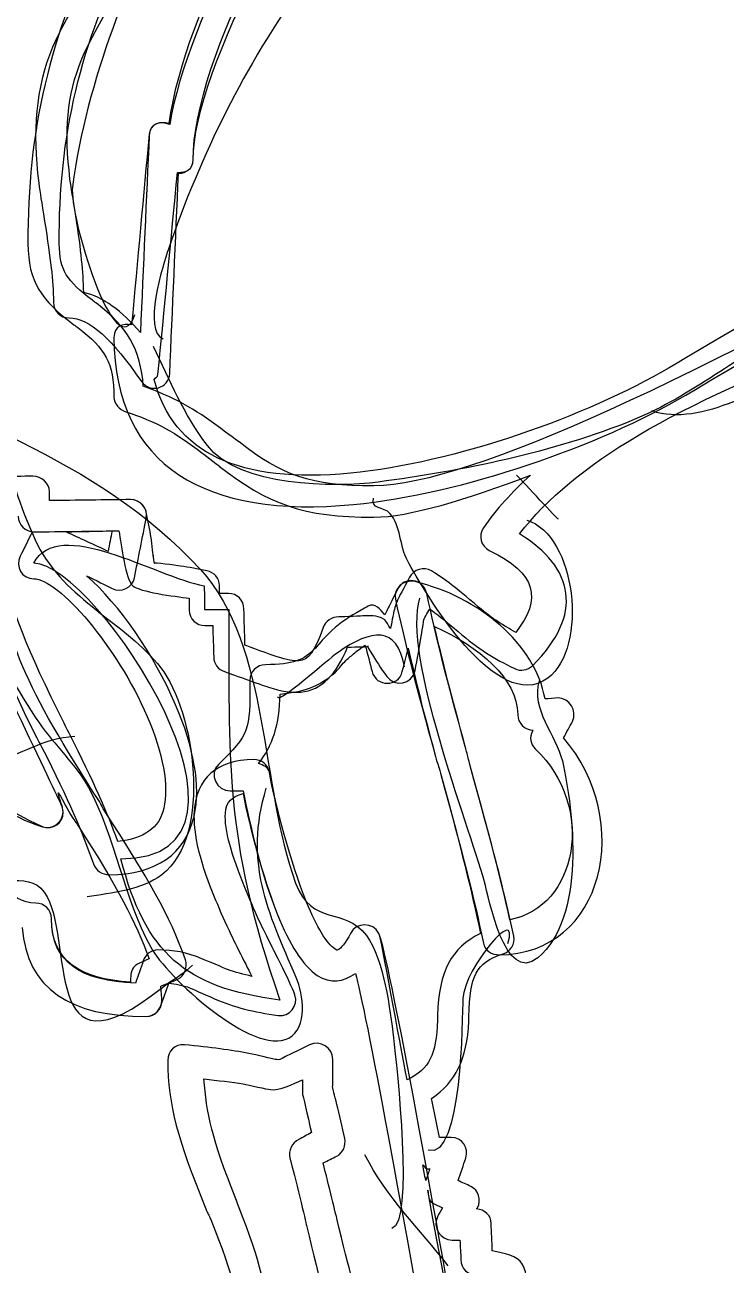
# Model space of a CAD drawing. Extents: x 25 to 279, y 7 to 272.
# Drawn here: x 93.78 to 99.72, y 72.85 to 83.35 of the extents above; entities that cross this region are included whole.
import ezdxf

# ---------------------------------------------------------------- set-up
doc = ezdxf.new("R2010")
doc.units = 0
doc.layers.get('0').update_dxf_attribs({"linetype": 'CONTINUOUS'})

msp = doc.modelspace()

# ---------------------------------------------------------------- linework, layer by layer
at = {"color": 7}
for points in [[(94.522396, 79.069142)], [(97.06901, 78.647396)], [(97.085679, 78.639194)], [(97.250779, 78.258723)], [(96.663933, 78.101825)], [(95.942679, 75.097746)], [(95.134113, 74.719921)], [(95.299742, 74.430467)], [(97.151825, 73.702863)], [(97.1931, 73.488021)]]:
    msp.add_lwpolyline(points, close=True, dxfattribs=at)
for points in [[(94.266015, 83.062762), (94.693052, 84.122154), (99.815385, 91.336283), (100.268881, 91.339194)], [(96.977994, 87.6681), (95.561679, 85.67129), (94.18611, 83.5787), (94.0181, 83.161717)], [(96.548046, 87.122265), (94.568433, 84.766944), (93.79929, 83.399842), (93.811196, 81.499869)], [(94.075779, 81.499869), (94.064402, 83.316498), (94.8055, 84.63915), (96.746483, 86.948698)], [(109.074479, 86.320313), (104.70171, 83.235535), (98.35859, 79.459667), (96.738281, 79.449348)], [(96.60599, 85.129687), (95.922306, 84.984431), (95.143108, 83.482127), (95.001821, 82.516927)], [(96.60599, 85.129687), (95.978398, 84.971996), (95.163481, 83.421273), (95.010288, 82.508725)], [(95.208725, 82.211069), (95.203433, 83.031542), (96.130269, 84.894473), (96.705208, 84.898177)], [(95.208725, 82.211069), (95.203963, 82.9437), (96.203558, 84.895002), (96.705208, 84.898177)], [(95.08199, 84.589673), (94.675325, 83.775021), (94.309406, 82.891048), (94.187698, 81.981146)], [(96.141381, 83.69935), (95.64661, 83.009052), (95.274606, 82.257106), (94.999704, 81.454625)], [(94.0181, 83.161717), (93.873638, 82.803471), (93.847708, 82.458983), (93.902213, 82.012631)], [(94.166796, 82.045704), (94.117319, 82.451575), (94.140867, 82.752142), (94.266015, 83.062762)], [(103.361067, 82.855858), (103.013669, 82.653452), (99.874652, 80.82915), (99.235154, 80.449737)], [(99.375912, 80.218492), (100.014617, 80.59711), (103.14596, 82.430144), (103.493358, 82.63255)], [(95.010288, 82.508725), (94.935146, 82.539152), (94.845981, 82.522748), (94.836721, 82.42591)], [(95.001821, 82.516927), (94.926679, 82.538358), (94.840954, 82.512694), (94.836721, 82.417708)], [(94.836721, 82.42591), (94.788302, 81.922938), (94.739354, 81.348792), (94.68776, 80.813804)], [(94.836721, 82.417708), (94.813173, 81.896479), (94.786979, 81.297992), (94.762108, 80.747658)], [(95.076433, 82.103383), (95.145225, 82.101267), (95.209254, 82.125873), (95.208725, 82.211069)], [(95.084635, 82.095181), (95.149723, 82.098621), (95.209254, 82.130371), (95.208725, 82.211069)], [(94.911069, 80.392058), (94.962398, 80.926252), (95.022458, 81.542202), (95.076433, 82.103383)], [(95.010288, 80.40026), (95.0341, 80.929162), (95.0595, 81.538498), (95.084635, 82.095181)], [(93.902213, 82.012631), (93.913325, 81.922673), (93.925496, 81.862083), (93.951954, 81.690104)], [(94.216538, 81.731379), (94.190608, 81.900448), (94.177379, 81.95945), (94.166796, 82.045704)], [(94.187698, 81.981146), (94.156742, 81.748312), (94.551235, 80.417723), (94.7166, 80.900588)], [(93.951954, 81.690104), (94.003019, 81.358052), (94.024979, 81.20089), (94.026302, 81.003775)], [(94.282683, 81.08659), (94.277656, 81.269681), (94.263369, 81.42605), (94.216538, 81.731379)], [(93.811196, 81.499869), (93.813312, 81.174167), (93.924173, 81.02309), (94.199869, 80.813804)], [(94.357031, 81.020444), (94.140073, 81.185015), (94.077367, 81.273385), (94.075779, 81.499869)], [(94.999704, 81.454625), (94.95446, 81.322598), (94.777454, 80.755596), (94.956048, 80.694477)], [(94.762108, 80.747658), (94.603887, 80.931808), (94.44699, 81.048754), (94.282683, 81.08659)], [(94.026302, 81.003775), (94.026831, 80.93075), (94.085569, 80.871219), (94.158594, 80.871483)], [(94.390104, 80.995573), (94.374758, 81.007215), (94.372113, 81.009067), (94.357031, 81.020444)], [(94.786979, 80.29284), (94.763431, 80.606106), (94.654158, 80.794754), (94.390104, 80.995573)], [(94.158594, 80.871483), (94.333483, 80.872542), (94.524248, 80.689185), (94.770575, 80.334115)], [(94.199869, 80.813804), (94.215215, 80.802163), (94.218125, 80.80031), (94.232942, 80.788933)], [(94.232942, 80.788933), (94.466304, 80.611398), (94.537212, 80.48969), (94.5388, 80.201823)], [(94.68776, 80.813804), (94.613412, 80.827298), (94.538271, 80.801633), (94.5388, 80.706119)], [(100.291371, 80.78814), (99.823323, 80.559275), (99.426713, 80.210554), (98.939615, 80.011058)], [(92.025258, 80.637592), (93.171698, 80.030902), (94.385871, 79.707846), (95.270108, 78.741323)], [(94.5388, 80.706119), (94.545944, 79.611538), (95.321173, 79.172329), (96.564715, 79.29245)], [(95.328846, 79.79119), (95.123794, 80.059477), (95.014256, 80.339671), (94.872175, 80.630183)], [(97.970181, 79.044271), (98.429233, 79.639054), (99.302094, 80.142556), (100.690363, 80.664844)], [(99.235154, 80.449737), (98.544327, 80.039898), (97.416673, 79.641435), (96.539844, 79.557033)], [(100.427896, 80.462437), (100.060919, 80.312154), (99.511379, 79.939092), (99.088575, 80.084083)], [(94.770575, 80.334115), (94.842542, 80.230133), (95.004467, 80.27379), (95.010288, 80.40026)], [(94.877996, 80.350783), (94.88805, 80.367187), (94.908687, 80.369304), (94.911069, 80.392058)], [(96.539844, 79.557033), (95.60216, 79.466281), (95.04045, 79.726367), (94.877996, 80.350783)], [(95.440235, 79.93724), (95.225923, 80.101281), (95.028808, 80.206585), (94.786979, 80.29284)], [(96.564715, 79.29245), (97.48229, 79.380821), (98.653071, 79.789602), (99.375912, 80.218492)], [(94.5388, 80.201823), (94.539329, 80.144408), (94.583515, 80.095196), (94.638283, 80.077733)], [(94.638283, 80.077733), (94.890431, 79.997565), (95.066644, 79.896229), (95.283073, 79.7306)], [(98.939615, 80.011058), (98.24376, 79.726367), (97.495519, 79.578994), (96.773471, 79.482156)], [(95.597133, 79.821617), (95.611156, 79.810504), (95.477013, 79.908929), (95.440235, 79.93724)], [(93.610906, 79.789073), (93.654563, 79.540894), (93.772567, 79.196406), (93.893217, 78.951931)], [(96.773471, 79.482156), (96.404377, 79.432679), (95.594752, 79.443263), (95.328846, 79.79119)], [(96.738281, 79.449348), (96.203029, 79.445908), (95.955644, 79.541423), (95.597133, 79.821617)], [(95.283073, 79.7306), (95.318527, 79.703612), (95.444469, 79.604923), (95.432033, 79.614712)], [(95.432033, 79.614712), (95.834465, 79.300387), (96.138471, 79.18106), (96.738281, 79.184765)], [(93.852735, 79.532162), (93.765952, 79.531633), (93.674142, 79.52449), (93.57995, 79.523696)], [(93.852735, 79.532162), (93.765952, 79.531633), (93.674142, 79.52449), (93.57995, 79.523696)], [(93.993229, 79.399871), (93.9927, 79.472896), (93.92576, 79.532427), (93.852735, 79.532162)], [(93.993229, 79.399871), (93.9927, 79.472896), (93.92576, 79.532427), (93.852735, 79.532162)], [(96.738281, 79.184765), (97.036467, 79.186617), (97.514569, 79.331608), (98.061198, 79.540365)], [(98.061198, 79.540365), (97.904829, 79.396167), (97.771215, 79.252233), (97.664323, 79.094012)], [(98.298794, 79.168625), (98.287946, 79.166773), (98.010663, 79.477658), (97.944252, 79.5401)], [(93.993229, 79.325258), (93.992965, 79.350129), (93.993494, 79.377117), (93.993229, 79.399871)], [(93.993229, 79.325258), (93.992965, 79.350129), (93.993494, 79.377117), (93.993229, 79.399871)], [(94.679558, 79.333725), (94.463658, 79.332402), (94.220506, 79.326846), (93.993229, 79.325258)], [(94.679558, 79.333725), (94.463658, 79.332402), (94.220506, 79.326846), (93.993229, 79.325258)], [(94.81185, 79.176562), (94.82799, 79.258583), (94.763167, 79.334254), (94.679558, 79.333725)], [(94.81185, 79.226304), (94.798885, 79.287687), (94.742265, 79.33399), (94.679558, 79.333725)], [(96.873483, 79.216515), (96.820831, 79.274194), (96.706267, 79.250381), (96.734842, 79.346425)], [(91.479687, 79.25091), (92.358633, 77.725323), (92.907644, 77.056721), (93.918881, 76.572004)], [(92.831444, 79.179473), (93.27171, 78.650042), (93.528092, 77.989906), (93.908827, 77.441425)], [(93.728646, 79.192967), (93.729175, 79.119942), (93.787913, 79.06041), (93.860938, 79.060675)], [(93.728646, 79.192967), (93.729175, 79.119942), (93.787913, 79.06041), (93.860938, 79.060675)], [(93.860938, 78.794769), (94.06599, 79.200904), (94.887521, 78.681527), (95.302917, 78.603475)], [(94.712631, 78.672267), (94.743852, 78.829165), (94.780629, 79.019665), (94.81185, 79.176562)], [(94.853125, 79.011198), (94.842013, 79.082106), (94.828254, 79.148781), (94.81185, 79.226304)], [(97.020592, 78.818317), (96.957356, 78.934998), (96.963706, 79.117825), (96.873483, 79.216515)], [(98.030242, 79.160158), (98.448283, 79.03554), (98.552794, 78.078277), (98.208042, 77.82269)], [(93.844533, 79.052473), (93.812519, 78.989767), (93.7768, 78.917006), (93.74505, 78.854035)], [(93.860938, 79.060675), (93.856969, 79.055119), (93.847708, 79.058823), (93.844533, 79.052473)], [(93.860938, 79.060675), (94.087156, 79.062263), (94.344596, 79.067554), (94.58034, 79.069142)], [(94.133723, 79.060675), (94.266808, 79.061733), (94.39275, 79.068348), (94.522396, 79.069142)], [(94.489323, 78.895575), (94.368673, 78.953254), (94.249081, 79.005642), (94.133723, 79.060675)], [(94.522396, 79.069142), (94.510754, 79.010404), (94.500965, 78.954312), (94.489323, 78.895575)], [(94.58034, 79.069142), (94.600977, 78.940554), (94.638813, 78.661154), (94.695963, 78.606121)], [(97.664323, 79.094012), (97.619079, 79.026808), (97.64104, 78.938702), (97.7138, 78.903777)], [(93.893217, 78.951931), (94.123933, 78.485471), (94.638283, 78.291796), (94.934617, 77.91106)], [(94.869529, 78.862237), (94.874821, 78.827577), (94.860004, 78.968335), (94.853125, 79.011198)], [(98.077867, 77.927994), (98.518398, 78.362704), (98.43135, 78.756669), (97.970181, 79.044271)], [(93.74505, 78.854035), (93.7006, 78.765665), (93.761983, 78.663271), (93.860938, 78.6638)], [(94.877996, 78.796092), (94.884346, 78.790271), (94.877996, 78.804558), (94.869529, 78.862237)], [(97.7138, 78.903777), (98.115967, 78.710896), (98.161475, 78.490762), (97.937108, 78.209246)], [(94.117319, 77.440367), (93.801671, 78.068752), (93.66885, 78.400804), (93.57995, 78.820963)], [(94.414975, 76.778908), (93.797438, 77.736965), (93.583654, 78.19046), (93.57995, 78.796092)], [(94.597273, 76.292604), (96.031315, 76.3016), (94.38296, 78.798208), (93.860938, 78.794769)], [(95.101304, 78.771485), (95.057119, 78.777306), (94.87244, 78.801648), (94.877996, 78.796092)], [(95.324348, 78.729946), (95.244973, 78.745027), (95.1738, 78.761431), (95.101304, 78.771485)], [(95.270108, 78.741323), (95.861981, 78.094681), (95.774669, 76.899823), (96.074971, 76.087817)], [(98.208042, 77.82269), (97.777829, 77.503602), (97.166113, 78.549235), (97.020592, 78.818317)], [(97.226173, 78.729946), (97.160027, 78.772279), (97.071392, 78.742117), (97.035938, 78.672267)], [(94.092448, 76.754037), (94.063344, 76.810129), (93.4339, 78.151831), (93.174608, 78.639194)], [(93.364844, 78.6638), (93.460358, 78.2574), (93.58286, 77.919262), (93.885808, 77.316277)], [(93.860938, 78.6638), (94.069429, 78.665387), (94.565258, 78.090448), (94.820052, 77.498046)], [(95.059765, 77.597265), (94.872704, 78.032504), (94.58616, 78.441815), (94.307554, 78.688671)], [(94.307554, 78.688671), (94.386135, 78.6511), (94.468421, 78.607179), (94.522396, 78.58125)], [(94.522396, 78.58125), (94.600183, 78.543944), (94.695698, 78.5876), (94.712631, 78.672267)], [(95.432033, 78.606121), (95.431504, 78.669356), (95.386525, 78.718304), (95.324348, 78.729946)], [(97.085679, 78.639194), (96.991223, 78.661419), (96.899942, 78.585219), (96.92005, 78.490233)], [(97.06901, 78.647396), (97.017417, 78.65401), (96.964765, 78.62861), (96.936719, 78.573048)], [(97.035938, 78.672267), (97.016358, 78.633637), (96.955769, 78.520396), (96.944921, 78.4987)], [(97.184633, 78.539975), (97.171933, 78.601094), (97.120604, 78.640781), (97.06901, 78.647396)], [(98.185288, 77.647006), (98.101679, 78.11426), (97.620931, 78.512458), (97.085679, 78.639194)], [(97.623048, 78.424087), (97.409, 78.605856), (97.358994, 78.645015), (97.226173, 78.729946)], [(94.695963, 78.606121), (94.753377, 78.550823), (95.049181, 78.516163), (95.175652, 78.4987)], [(95.302917, 78.603475), (95.303446, 78.503198), (95.303446, 78.503198), (95.30424, 78.402921)], [(95.432033, 78.539975), (95.431769, 78.562729), (95.432033, 78.585219), (95.432033, 78.606121)], [(95.506381, 78.539975), (95.483098, 78.53971), (95.457169, 78.539975), (95.432033, 78.539975)], [(95.638673, 78.407683), (95.638144, 78.480708), (95.579406, 78.54024), (95.506381, 78.539975)], [(96.936719, 78.573048), (96.912642, 78.525158), (96.860519, 78.420383), (96.853904, 78.407683)], [(97.515363, 77.22526), (97.352115, 77.817927), (97.264538, 78.163737), (97.184633, 78.539975)], [(95.175652, 78.4987), (95.175917, 78.465627), (95.175387, 78.429379), (95.175652, 78.399217)], [(96.688804, 78.432554), (96.66949, 78.422765), (96.648852, 78.409271), (96.63086, 78.399217)], [(96.829298, 78.357942), (96.792256, 78.40636), (96.747277, 78.461394), (96.688804, 78.432554)], [(96.944921, 78.4987), (96.922167, 78.451869), (96.912906, 78.414562), (96.903646, 78.37461)], [(96.92005, 78.490233), (97.001277, 78.107381), (97.09441, 77.756544), (97.259246, 77.159115)], [(97.673054, 76.099458), (97.529121, 76.604548), (96.982227, 78.019275), (97.125102, 78.499494)], [(97.937108, 78.209246), (97.834979, 78.267454), (97.746344, 78.319312), (97.623048, 78.424087)], [(95.175652, 78.399217), (95.176181, 78.326192), (95.234919, 78.26666), (95.307944, 78.266925)], [(95.30424, 78.402921), (95.407162, 78.40345), (95.407162, 78.40345), (95.510085, 78.404244)], [(95.510085, 78.404244), (95.518023, 77.162554), (95.45664, 76.489454), (95.942679, 75.097746)], [(95.646875, 78.101825), (95.646346, 78.203425), (95.639202, 78.312962), (95.638673, 78.407683)], [(96.440625, 78.341537), (96.384004, 78.341008), (96.326325, 78.304231), (96.308333, 78.250521)], [(96.63086, 78.399217), (96.531906, 78.345506), (96.454119, 78.291531), (96.382681, 78.22565)], [(96.655467, 78.34974), (96.643031, 78.34921), (96.486663, 78.341802), (96.440625, 78.341537)], [(96.829298, 78.316667), (96.779292, 78.348681), (96.735106, 78.353179), (96.655467, 78.34974)], [(96.853904, 78.407683), (96.843321, 78.386252), (96.835913, 78.374081), (96.829298, 78.357942)], [(96.878775, 78.242319), (96.860254, 78.266131), (96.841204, 78.308994), (96.829298, 78.316667)], [(96.903646, 78.37461), (96.903117, 78.3717), (96.885125, 78.279625), (96.878775, 78.242319)], [(97.085679, 77.886719), (97.124044, 78.080658), (97.160292, 78.318519), (97.160027, 78.316667)], [(97.160027, 78.316667), (97.162673, 78.328573), (97.208975, 78.404773), (97.209504, 78.407683)], [(97.209504, 78.407683), (97.271417, 78.362704), (97.314808, 78.331483), (97.449217, 78.217448)], [(95.307944, 78.266925), (95.328317, 78.26719), (95.3516, 78.266925), (95.37409, 78.266925)], [(95.37409, 78.266925), (95.374619, 78.176173), (95.381762, 78.08595), (95.382292, 78.002342)], [(96.308333, 78.250521), (96.239013, 78.043617), (96.181069, 77.975883), (96.101694, 77.969533)], [(96.382681, 78.22565), (96.355429, 78.200515), (96.328971, 78.173792), (96.300131, 78.1431)], [(96.995985, 77.917675), (96.933808, 78.270894), (96.718967, 78.237821), (96.434804, 78.040442)], [(97.250779, 78.258723), (97.623842, 78.093623), (97.95166, 77.820044), (97.953777, 77.514715)], [(97.515363, 77.22526), (97.386775, 77.691721), (97.319042, 77.963713), (97.250779, 78.258723)], [(97.449217, 78.217448), (97.628604, 78.065313), (97.750842, 77.988583), (97.928906, 77.903388)], [(96.300131, 78.1431), (96.294046, 78.13675), (96.254094, 78.08939), (96.242188, 78.076954)], [(95.382292, 78.002342), (95.382556, 77.945192), (95.41854, 77.895715), (95.473308, 77.878517)], [(95.91966, 78.002342), (95.868596, 78.018217), (95.669894, 78.093623), (95.646875, 78.101825)], [(96.242188, 78.076954), (96.142175, 77.972179), (96.056979, 77.937783), (95.820442, 77.936196)], [(96.101694, 77.969533), (96.05989, 77.966094), (96.000623, 77.977471), (95.91966, 78.002342)], [(96.434804, 78.040442), (96.339554, 77.97456), (95.933419, 77.602556), (95.9231, 77.661294)], [(96.118098, 77.70495), (96.298279, 77.719238), (96.419723, 77.858144), (96.514973, 78.085156)], [(96.490367, 77.961067), (96.514973, 77.987525), (96.542754, 78.007104), (96.564715, 78.027212)], [(96.514973, 78.085156), (96.595142, 78.088067), (96.697535, 78.087538), (96.688804, 78.093358)], [(96.564715, 78.027212), (96.593819, 78.0542), (96.629537, 78.077748), (96.663933, 78.101825)], [(96.663933, 78.101825), (96.684306, 78.024567), (96.703356, 77.948631), (96.721613, 77.878517)], [(96.688804, 78.093358), (96.68219, 78.097592), (96.684306, 78.087538), (96.705208, 78.052083)], [(96.705208, 78.052083), (96.760242, 77.958421), (96.790404, 77.917146), (96.845702, 77.837242)], [(96.977994, 77.878517), (96.998896, 77.96239), (97.011596, 78.005781), (97.027735, 78.076954)], [(97.027735, 78.076954), (97.0915, 77.809196), (97.14574, 77.570806), (97.259246, 77.159115)], [(94.934617, 77.91106), (95.220631, 77.54329), (95.377529, 76.495804), (94.944406, 76.158725)], [(95.820442, 77.936196), (95.747417, 77.935931), (95.687621, 77.877194), (95.68815, 77.803904)], [(96.432423, 77.894921), (96.446181, 77.909473), (96.485604, 77.956304), (96.490367, 77.961067)], [(97.928906, 77.903388), (97.979177, 77.879046), (98.037915, 77.888835), (98.077867, 77.927994)], [(95.68815, 77.803904), (95.69106, 77.369458), (95.68471, 77.350673), (95.423567, 77.092969)], [(95.473308, 77.878517), (95.498973, 77.870315), (95.78631, 77.764481), (95.845313, 77.746225)], [(95.944531, 77.688281), (96.158315, 77.707596), (96.30754, 77.764217), (96.432423, 77.894921)], [(96.721613, 77.878517), (96.756538, 77.746225), (96.944921, 77.745696), (96.977994, 77.878517)], [(96.845702, 77.837242), (96.912377, 77.741198), (97.06266, 77.772154), (97.085679, 77.886719)], [(98.135017, 77.8002), (98.062256, 77.555725), (98.279744, 77.342735), (98.331602, 77.121544)], [(95.762762, 77.101171), (95.878915, 77.250925), (95.940033, 77.42555), (95.944531, 77.688281)], [(95.845313, 77.746225), (95.955379, 77.712094), (96.036077, 77.698335), (96.118098, 77.70495)], [(95.216927, 76.654819), (95.274871, 76.909083), (95.21481, 77.237167), (95.059765, 77.597265)], [(98.292708, 77.655208), (98.259106, 77.654944), (98.222065, 77.647271), (98.185288, 77.647006)], [(98.416798, 77.456771), (98.461248, 77.545142), (98.391662, 77.656002), (98.292708, 77.655208)], [(94.820052, 77.498046), (94.954725, 77.184779), (95.003673, 76.909613), (94.960546, 76.720965)], [(97.953777, 77.514715), (97.954306, 77.44169), (98.013044, 77.381894), (98.086069, 77.382423)], [(93.908827, 77.441425), (94.032123, 77.263625), (94.222623, 77.082385), (94.322635, 76.897442)], [(94.158594, 77.357552), (94.13875, 77.396975), (94.136898, 77.400944), (94.117319, 77.440367)], [(98.077867, 77.374221), (98.051673, 77.322363), (98.060669, 77.265477), (98.102473, 77.22526)], [(98.086069, 77.382423), (98.084481, 77.379248), (98.07919, 77.377131), (98.077867, 77.374221)], [(98.34245, 77.316277), (98.366527, 77.364167), (98.394308, 77.412585), (98.416798, 77.456771)], [(93.502956, 77.119163), (93.765423, 77.165465), (93.931581, 77.321304), (94.207806, 77.3303)], [(93.885808, 77.316277), (93.905652, 77.276854), (93.90724, 77.281087), (93.927083, 77.241929)], [(94.572137, 76.439713), (94.475035, 76.702708), (94.375552, 76.926017), (94.158594, 77.357552)], [(97.796615, 75.480598), (98.689583, 75.486419), (98.940408, 76.623863), (98.34245, 77.316277)], [(93.927083, 77.241929), (94.164679, 76.769383), (94.263898, 76.53999), (94.365233, 76.249742)], [(97.5487, 77.092969), (97.529385, 77.16229), (97.534677, 77.15594), (97.515363, 77.22526)], [(97.5487, 77.092969), (97.529385, 77.16229), (97.534677, 77.15594), (97.515363, 77.22526)], [(98.102473, 77.22526), (98.621056, 76.726256), (98.45675, 75.883823), (97.887631, 75.778254)], [(93.07539, 77.134244), (93.443425, 76.804573), (93.650594, 76.65429), (93.935285, 76.563802)], [(95.721223, 77.134244), (95.408485, 77.132392), (95.234125, 76.970731), (95.216927, 76.696094)], [(95.423567, 77.092969), (95.339165, 77.009625), (95.404252, 76.868867), (95.522785, 76.86966)], [(95.853515, 77.026823), (95.842402, 77.090323), (95.785781, 77.134773), (95.721223, 77.134244)], [(95.853515, 77.026823), (95.845842, 77.070479), (95.800862, 77.083444), (95.762762, 77.101171)], [(97.259246, 77.159115), (97.278296, 77.089794), (97.281471, 77.087942), (97.300521, 77.018621)], [(97.259246, 77.159115), (97.278296, 77.089794), (97.281471, 77.087942), (97.300521, 77.018621)], [(97.920704, 75.63776), (97.833392, 76.049981), (97.744756, 76.382563), (97.5487, 77.092969)], [(97.887631, 75.778254), (97.807992, 76.140469), (97.725971, 76.450825), (97.5487, 77.092969)], [(98.331602, 77.121544), (98.431879, 76.69239), (98.529775, 75.7936), (98.12364, 75.455727)], [(96.16784, 75.927215), (96.03449, 76.256092), (95.901669, 76.75589), (95.853515, 77.026823)], [(96.16784, 75.927215), (96.03449, 76.256092), (95.901669, 76.75589), (95.853515, 77.026823)], [(97.300521, 77.018621), (97.484142, 76.354252), (97.55849, 76.037017), (97.639452, 75.662631)], [(97.300521, 77.018621), (97.495254, 76.313242), (97.578333, 75.985158), (97.664323, 75.579817)], [(94.109117, 76.687892), (94.108587, 76.735252), (94.073662, 76.802456), (94.067577, 76.853256)], [(94.067577, 76.853256), (94.118906, 76.770971), (94.133458, 76.728373), (94.191667, 76.63815)], [(94.322635, 76.897442), (94.555204, 76.467758), (94.617117, 75.97484), (94.850215, 75.544363)], [(95.522785, 76.86966), (95.556387, 76.869925), (95.593429, 76.869396), (95.630471, 76.86966)], [(95.630471, 76.86966), (95.690267, 76.573592), (95.791867, 76.143644), (95.91966, 75.827996)], [(96.080792, 75.288775), (95.835788, 75.859481), (95.638673, 76.259002), (95.827321, 76.892415)], [(93.918881, 76.572004), (94.033446, 76.517235), (94.151185, 76.64106), (94.092448, 76.754037)], [(94.45625, 76.704296), (94.431644, 76.74266), (94.439581, 76.740544), (94.414975, 76.778908)], [(95.48151, 76.679425), (95.487596, 76.778908), (95.541571, 76.821771), (95.630471, 76.845054)], [(95.630471, 76.845054), (95.69159, 76.548721), (95.794512, 76.136765), (95.91966, 75.827996)], [(93.877342, 75.919013), (93.651917, 75.917425), (93.501104, 76.132267), (93.249221, 76.737369)], [(93.877342, 75.919013), (93.651917, 75.917425), (93.501104, 76.132267), (93.249221, 76.737369)], [(93.935285, 76.563802), (94.02101, 76.53655), (94.109646, 76.597933), (94.109117, 76.687892)], [(94.191667, 76.63815), (94.216273, 76.60005), (94.216802, 76.601902), (94.241408, 76.563802)], [(95.142579, 75.439323), (95.011346, 75.815031), (94.829577, 76.124594), (94.45625, 76.704296)], [(94.497525, 76.158725), (94.899162, 76.161106), (95.144696, 76.338112), (95.216927, 76.654819)], [(94.960546, 76.720965), (94.922446, 76.554013), (94.790419, 76.462731), (94.572137, 76.439713)], [(95.216927, 76.696094), (95.204756, 76.500302), (95.268785, 76.252123), (95.398696, 75.943619)], [(95.646875, 76.051304), (95.531517, 76.324619), (95.472515, 76.535756), (95.48151, 76.679425)], [(94.241408, 76.563802), (94.574254, 76.046542), (94.7166, 75.763702), (94.836721, 75.447525)], [(94.365233, 76.249742), (94.384019, 76.196296), (94.440904, 76.15846), (94.497525, 76.158725)], [(95.942679, 75.097746), (95.134906, 75.204902), (94.808675, 75.489594), (94.597273, 76.292604)], [(93.358494, 76.187829), (93.490785, 76.008971), (93.808021, 76.214288), (93.948515, 76.012146)], [(94.944406, 76.158725), (94.776131, 76.027756), (94.514723, 76.005796), (94.312581, 75.970342)], [(93.948515, 76.012146), (94.219712, 75.621356), (93.890306, 74.365644), (94.948375, 75.205167)], [(95.770965, 75.76185), (95.721223, 75.865567), (95.683652, 75.963727), (95.646875, 76.051304)], [(96.074971, 76.087817), (96.211496, 75.718458), (96.490102, 75.891496), (96.673723, 75.643846)], [(98.12364, 75.455727), (97.84424, 75.223423), (97.709037, 75.972723), (97.673054, 76.099458)], [(94.009633, 75.786721), (94.009369, 75.859746), (93.950631, 75.919277), (93.877342, 75.919013)], [(94.009633, 75.786721), (94.009369, 75.859746), (93.950631, 75.919277), (93.877342, 75.919013)], [(95.398696, 75.943619), (95.43759, 75.852073), (95.479658, 75.753383), (95.530987, 75.645963)], [(96.407552, 75.53034), (96.339819, 75.575583), (96.254094, 75.71396), (96.16784, 75.927215)], [(96.407552, 75.53034), (96.339819, 75.575583), (96.254094, 75.71396), (96.16784, 75.927215)], [(97.871227, 75.575319), (97.97759, 75.932242), (97.50134, 75.364181), (97.489963, 75.112827)], [(95.91966, 75.827996), (96.024965, 75.56791), (96.132915, 75.390904), (96.258592, 75.307031)], [(95.91966, 75.827996), (96.024965, 75.56791), (96.132915, 75.390904), (96.258592, 75.307031)], [(93.761719, 75.712108), (93.801406, 75.192996), (94.171294, 74.955665), (94.81185, 74.959633)], [(93.761719, 75.712108), (93.801406, 75.192996), (94.171294, 74.955665), (94.81185, 74.959633)], [(94.720833, 75.240885), (94.257019, 75.261258), (94.012279, 75.412071), (94.009633, 75.786721)], [(94.679558, 75.249088), (94.250669, 75.27925), (94.012015, 75.426094), (94.009633, 75.786721)], [(95.944531, 75.414452), (95.956173, 75.39064), (95.81224, 75.675331), (95.770965, 75.76185)], [(96.779556, 75.662631), (96.729815, 75.758146), (96.588527, 75.758675), (96.539844, 75.662631)], [(96.779556, 75.662631), (96.729815, 75.758146), (96.588527, 75.758675), (96.539844, 75.662631)], [(95.530987, 75.645963), (95.573585, 75.557592), (95.71699, 75.273694), (95.704819, 75.298829)], [(96.539844, 75.662631), (96.49751, 75.579023), (96.45941, 75.535896), (96.432423, 75.522138)], [(96.539844, 75.662631), (96.49751, 75.579023), (96.45941, 75.535896), (96.432423, 75.522137)], [(96.673723, 75.643846), (96.822948, 75.442233), (96.875335, 75.018635), (96.903117, 74.778129)], [(98.168619, 67.518492), (98.128667, 68.468875), (96.904175, 75.423448), (96.779556, 75.662631)], [(97.019533, 74.422265), (96.9518, 74.756169), (96.799665, 75.624267), (96.779556, 75.662631)], [(97.639452, 75.662631), (97.389156, 75.535367), (97.290996, 75.348571), (97.27565, 74.9681)], [(97.829688, 75.4888), (97.893717, 75.510231), (97.934727, 75.571879), (97.920704, 75.63776)], [(94.911069, 75.522138), (94.854448, 75.521608), (94.804971, 75.484831), (94.786979, 75.431121)], [(94.850215, 75.544363), (94.978802, 75.306502), (95.714608, 74.612765), (96.016763, 74.776277)], [(95.283073, 75.447525), (95.153956, 75.500706), (95.047329, 75.522931), (94.911069, 75.522138)], [(96.432423, 75.522138), (96.42475, 75.518169), (96.423956, 75.519492), (96.407552, 75.53034)], [(96.432423, 75.522137), (96.42475, 75.518169), (96.423956, 75.519492), (96.407552, 75.53034)], [(97.540233, 74.959633), (97.554256, 75.306767), (97.593415, 75.410483), (97.829688, 75.4888)], [(97.664323, 75.579817), (97.677287, 75.518433), (97.733908, 75.480333), (97.796615, 75.480598)], [(94.836721, 75.447525), (94.775867, 75.418685), (94.723744, 75.3999), (94.704429, 75.373177)], [(94.786979, 75.431121), (94.766606, 75.370531), (94.743058, 75.306767), (94.720833, 75.240885)], [(94.948375, 75.205167), (95.02484, 75.265756), (95.142315, 75.328727), (95.204227, 75.394608)], [(95.076433, 75.273958), (95.136229, 75.303592), (95.16454, 75.376352), (95.142579, 75.439323)], [(95.498179, 75.356508), (95.468017, 75.369473), (95.322496, 75.431385), (95.283073, 75.447525)], [(96.068621, 75.141667), (96.046396, 75.205431), (96.007502, 75.286394), (95.944531, 75.414452)], [(94.704429, 75.373177), (94.677177, 75.335871), (94.679029, 75.295654), (94.679558, 75.249088)], [(94.935675, 75.216015), (94.99309, 75.239562), (95.026162, 75.249087), (95.076433, 75.273958)], [(95.704819, 75.298829), (95.638408, 75.318144), (95.563531, 75.328727), (95.498179, 75.356508)], [(96.016763, 74.776277), (96.18054, 74.864913), (96.14244, 75.144842), (96.080792, 75.288775)], [(96.258592, 75.307031), (96.372098, 75.23136), (96.480313, 75.25385), (96.581119, 75.3237)], [(96.258592, 75.307031), (96.372098, 75.23136), (96.480313, 75.25385), (96.581119, 75.3237)], [(96.581119, 75.3237), (96.742779, 74.761725), (97.915942, 68.109571), (97.920704, 67.3862)], [(96.581119, 75.3237), (96.742779, 74.761725), (97.915942, 68.109571), (97.920704, 67.3862)], [(94.935675, 75.05065), (94.956048, 75.11124), (94.97986, 75.175004), (95.001821, 75.240885)], [(94.944142, 75.091925), (94.943877, 75.119442), (94.937263, 75.186646), (94.935675, 75.216015)], [(95.001821, 75.240885), (95.061352, 75.232948), (95.117708, 75.226598), (95.183854, 75.19961)], [(95.183854, 75.19961), (95.217721, 75.185588), (95.355833, 75.12341), (95.390494, 75.108594)], [(94.81185, 74.959633), (94.884875, 74.960162), (94.944406, 75.0189), (94.944142, 75.091925)], [(95.390494, 75.108594), (95.55771, 75.037421), (95.720958, 74.995352), (95.927863, 74.9681)], [(95.927863, 74.9681), (96.025758, 74.955135), (96.101165, 75.048533), (96.068621, 75.141667)], [(97.489963, 75.112827), (97.483083, 74.95831), (97.486523, 73.740962), (97.19601, 73.827217)], [(94.81185, 74.959633), (94.868471, 74.960162), (94.917948, 74.997204), (94.935675, 75.05065)], [(97.27565, 74.9681), (97.274856, 74.947992), (97.276444, 74.946669), (97.27565, 74.926825)], [(97.540233, 74.918358), (97.541292, 74.938996), (97.53944, 74.93926), (97.540233, 74.959633)], [(97.27565, 74.926825), (97.26295, 74.631815), (97.210563, 74.516985), (97.019533, 74.422265)], [(97.226173, 74.265367), (97.429373, 74.407977), (97.52621, 74.593715), (97.540233, 74.918358)], [(96.390883, 74.596096), (96.390354, 74.693727), (96.280288, 74.763312), (96.192446, 74.719921)], [(96.903117, 74.778129), (96.930104, 74.546354), (97.079594, 73.199625), (96.8883, 73.166023)], [(95.134113, 74.719921), (95.05606, 74.727858), (94.99309, 74.666475), (94.993619, 74.587629)], [(95.679948, 74.645573), (95.53231, 74.674677), (95.358215, 74.697167), (95.134113, 74.719921)], [(95.903256, 74.596096), (95.884471, 74.599006), (95.74239, 74.633402), (95.679948, 74.645573)], [(96.192446, 74.719921), (95.917279, 74.58366), (95.94559, 74.589217), (95.903256, 74.596096)], [(94.993619, 74.587629), (94.996265, 74.202925), (95.076433, 73.921673), (95.316146, 73.330858)], [(96.390883, 74.347917), (96.384269, 74.382048), (96.393, 74.300556), (96.390883, 74.596096)], [(95.299742, 74.430467), (95.4151, 74.415385), (95.541835, 74.406654), (95.630471, 74.389192)], [(95.564325, 73.430077), (95.369062, 73.911354), (95.320908, 74.151067), (95.299742, 74.430467)], [(95.630471, 74.389192), (95.684975, 74.378608), (95.832348, 74.344212), (95.861717, 74.339715)], [(95.861717, 74.339715), (95.937123, 74.327808), (96.054863, 74.389985), (96.134767, 74.422265)], [(96.134767, 74.422265), (96.13609, 74.409565), (96.12974, 74.323575), (96.134767, 74.298175)], [(96.490367, 73.926171), (96.448827, 74.121169), (96.389031, 74.358235), (96.390883, 74.347917)], [(96.134767, 74.298175), (96.134237, 74.300821), (96.175777, 74.122756), (96.209115, 73.975912)], [(97.292319, 73.934638), (97.269035, 74.043646), (97.248662, 74.15821), (97.226173, 74.265367)], [(96.101694, 73.917969), (96.045337, 73.890187), (96.011206, 73.82166), (96.027346, 73.760806)], [(96.209115, 73.975912), (96.170485, 73.956598), (96.136883, 73.935431), (96.101694, 73.917969)], [(96.424221, 73.777475), (96.478196, 73.804198), (96.502802, 73.867169), (96.490367, 73.926171)], [(97.391537, 73.934638), (97.360581, 73.934373), (97.326185, 73.934638), (97.292319, 73.934638)], [(97.515363, 73.760806), (97.544202, 73.846796), (97.48229, 73.935167), (97.391537, 73.934638)], [(96.027346, 73.760806), (96.06571, 73.615021), (96.162813, 73.211002), (96.16784, 73.190365)], [(96.308333, 73.719531), (96.348021, 73.73911), (96.387973, 73.759483), (96.424221, 73.777475)], [(96.424221, 73.248308), (96.420252, 73.264977), (96.353577, 73.538027), (96.308333, 73.719531)], [(97.367196, 72.849052), (97.121662, 73.1647), (96.844644, 73.423727), (96.662081, 73.789117)], [(97.151825, 73.702863), (97.167435, 73.696513), (97.166906, 73.66979), (97.184633, 73.670054)], [(97.176431, 73.570571), (97.166906, 73.621371), (97.160821, 73.654444), (97.151825, 73.702863)], [(97.449217, 73.570571), (97.471442, 73.636717), (97.495254, 73.700481), (97.515363, 73.760806)], [(97.209504, 73.670054), (97.198127, 73.635394), (97.187279, 73.603115), (97.176431, 73.570571)], [(97.184633, 73.670054), (97.192571, 73.670054), (97.201567, 73.66979), (97.209504, 73.670054)], [(97.1931, 73.488021), (97.200773, 73.448069), (97.195481, 73.399121), (97.234375, 73.3806)], [(98.168619, 67.518492), (98.139779, 68.20244), (97.601617, 71.298594), (97.1931, 73.488021)], [(97.556902, 73.521094), (97.523565, 73.536969), (97.485994, 73.553108), (97.449217, 73.570571)], [(97.614846, 73.339325), (97.648183, 73.405471), (97.623577, 73.489079), (97.556902, 73.521094)], [(95.597133, 73.339325), (95.578348, 73.386156), (95.58311, 73.383246), (95.564325, 73.430077)], [(95.316146, 73.330858), (95.335196, 73.284027), (95.338635, 73.286408), (95.357421, 73.239842)], [(95.853515, 72.322267), (95.834729, 72.623627), (95.77705, 72.893237), (95.597133, 73.339325)], [(97.234375, 73.3806), (97.260304, 73.368165), (97.288615, 73.352819), (97.316925, 73.339325)], [(97.316925, 73.339325), (97.30396, 73.313131), (97.287821, 73.288525), (97.27565, 73.264713)], [(97.606379, 73.330858), (97.607967, 73.334033), (97.613258, 73.33615), (97.614846, 73.339325)], [(97.730469, 73.207033), (97.72994, 73.275296), (97.673319, 73.324508), (97.606379, 73.330858)], [(95.357421, 73.239842), (95.548979, 72.765179), (95.620152, 72.497685), (95.622004, 72.189975)], [(96.16784, 73.190365), (96.286373, 72.688185), (96.357017, 72.435508), (96.457029, 72.1487)], [(96.680338, 72.322267), (96.5962, 72.572298), (96.530848, 72.795342), (96.424221, 73.248308)], [(97.27565, 73.264713), (97.2312, 73.176342), (97.300785, 73.065746), (97.39974, 73.066275)], [(97.738671, 72.975258), (97.738142, 73.051723), (97.730998, 73.13586), (97.730469, 73.207033)], [(97.39974, 73.066275), (97.420377, 73.06654), (97.44366, 73.066275), (97.465885, 73.066275)], [(97.465885, 73.066275), (97.46615, 73.00886), (97.473823, 72.953298), (97.474087, 72.90091)], [(97.995052, 72.859635), (97.949808, 72.941921), (97.838683, 72.950387), (97.738671, 72.975258)], [(97.474087, 72.90091), (97.474617, 72.827885), (97.533354, 72.768354), (97.606379, 72.768619)], [(98.036327, 72.537108), (98.036063, 72.693742), (98.037915, 72.781583), (97.995052, 72.859635)]]:
    msp.add_open_spline(points, degree=3, dxfattribs=at)

doc.saveas('drawing.dxf')
